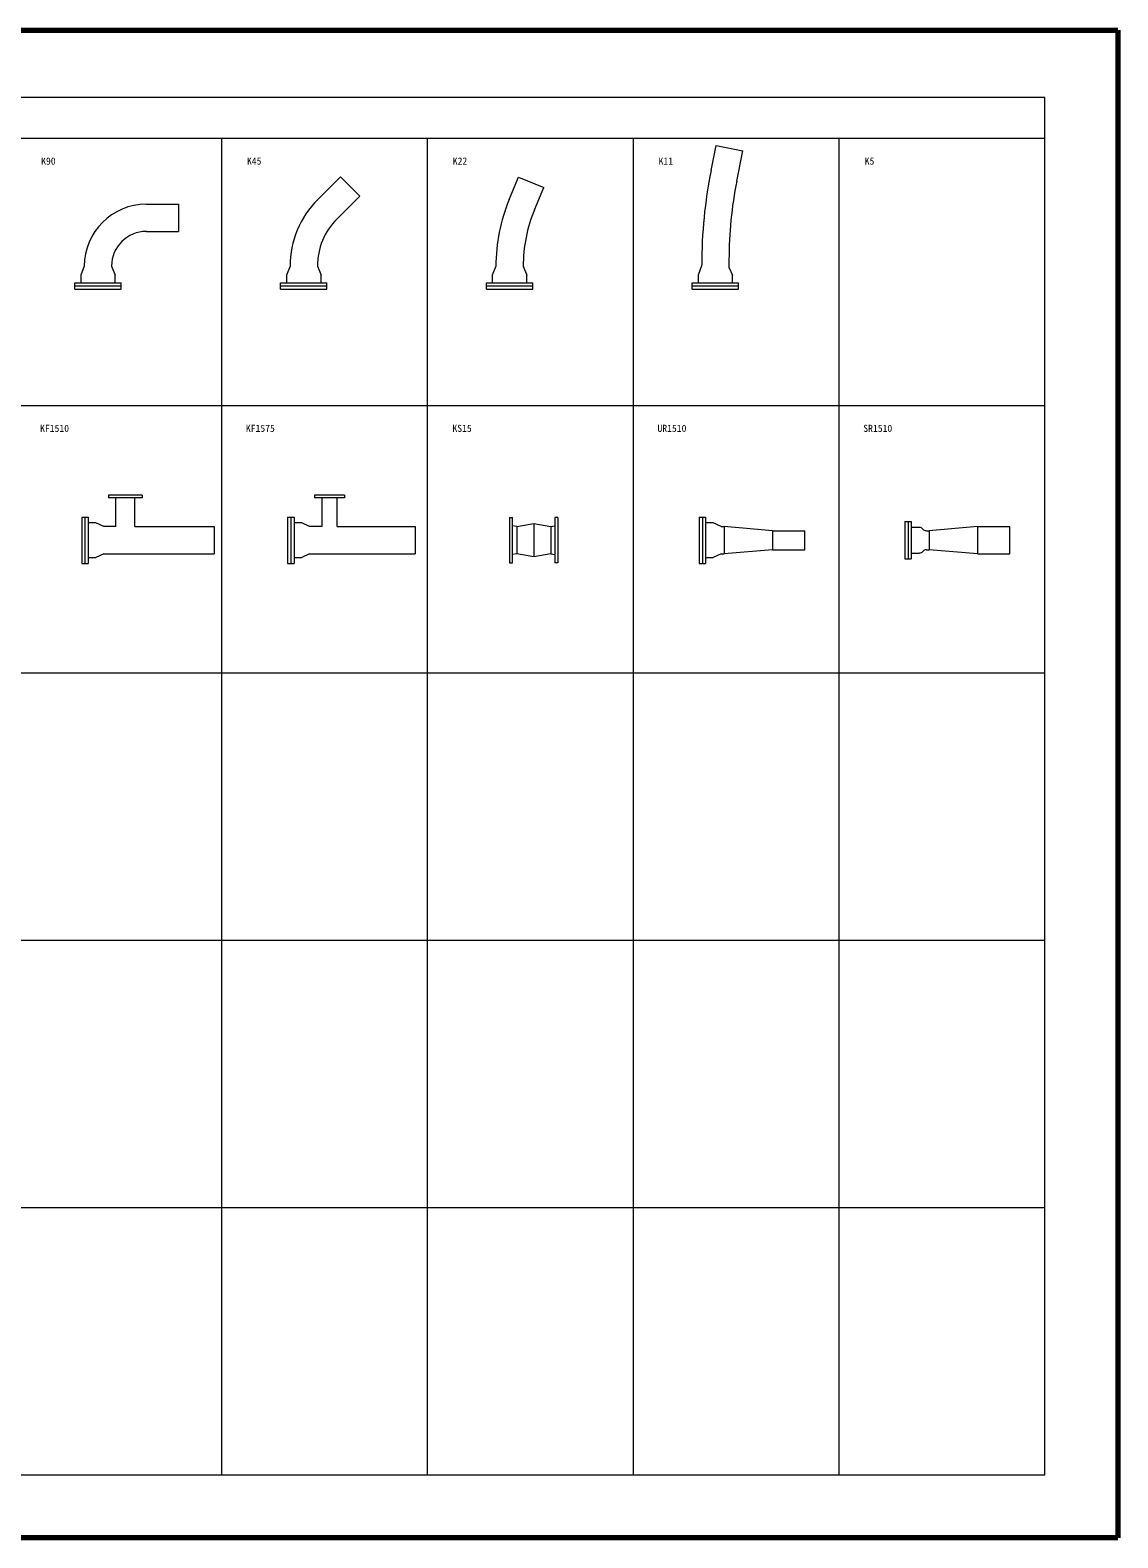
# Model space of a CAD drawing. Units: millimetres, scale not verified. Extents: x -6652 to 6948, y -4387 to 4963.
# Drawn here: x 206 to 6948, y -4387 to 4963 of the extents above; entities that cross this region are included whole.
import ezdxf
from ezdxf.enums import TextEntityAlignment as Align

# ---------------------------------------------------------------- set-up
doc = ezdxf.new("R2010")
doc.units = ezdxf.units.MM
doc.header["$LTSCALE"] = 20
for name, color, linetype, lineweight in [('0-1', 4, 'Continuous', 9), ('0-8', 7, 'Continuous', 18), ('0-F', 5, 'Continuous', 70)]:
    doc.layers.add(name, color=color, linetype=linetype, lineweight=lineweight)
doc.layers.add('0-9', color=7, linetype='Continuous')
doc.styles.add('ＭＳ ゴシック', font='')
doc.styles.get('ＭＳ ゴシック').set_extended_font_data('MS Gothic')

msp = doc.modelspace()

# ---------------------------------------------------------------- linework, layer by layer
at = {"layer": '0-1'}
for p, q in [((6494.8, 4545.59), (-6262.85, 4545.59)), ((6494.8, -3996.6), (6494.8, 4545.59)), ((6494.8, 4290.59), (-6262.85, 4290.59)), ((1391.74, 4290.59), (1391.74, -3996.6)), ((2667.51, 4290.59), (2667.51, -3996.6)), ((3943.27, 4290.59), (3943.27, -3996.6)), ((5219.04, 4290.59), (5219.04, -3996.6)), ((6494.8, 2633.15), (-6262.85, 2633.15)), ((6494.8, 975.71), (-6262.85, 975.71)), ((6494.8, -681.72), (-6262.85, -681.72)), ((6494.8, -2339.16), (-6262.85, -2339.16)), ((-6262.85, -3996.6), (6494.8, -3996.6))]:
    msp.add_line(p, q, dxfattribs=at)
at = {"layer": '0-8'}
for p, q in [((4585.81, 4027.83), (4623.16, 4215.6)), ((1988.44, 3912.85), (2129.79, 4054.2)), ((2129.79, 4054.2), (2249.29, 3934.7)), ((3175.56, 3913.76), (3233, 4052.43)), ((3233, 4052.43), (3389.13, 3987.75)), ((2107.94, 3793.35), (2249.29, 3934.7)), ((3331.7, 3849.09), (3389.13, 3987.75)), ((925.98, 3884.15), (1125.98, 3884.15)), ((1125.98, 3884.15), (1125.98, 3715.15)), ((925.98, 3715.15), (1125.98, 3715.15)), ((541.48, 3499.65), (518.98, 3444.79)), ((710.48, 3499.65), (732.98, 3444.79)), ((1817.24, 3499.55), (1794.74, 3444.79)), ((1986.24, 3499.55), (2008.74, 3444.79)), ((3093.01, 3498.74), (3070.51, 3444.79)), ((3262.01, 3498.74), (3284.51, 3444.79)), ((4368.77, 3507.5), (4346.27, 3444.79)), ((482.48, 3397.35), (769.48, 3397.35)), ((482.48, 3357.35), (482.48, 3397.35)), ((482.48, 3377.35), (769.48, 3377.35)), ((518.98, 3444.79), (518.98, 3397.35)), ((732.98, 3397.35), (732.98, 3444.79)), ((1758.24, 3397.35), (2045.24, 3397.35)), ((1758.24, 3357.35), (1758.24, 3397.35)), ((1758.24, 3377.35), (2045.24, 3377.35)), ((1794.74, 3444.79), (1794.74, 3397.35)), ((2008.74, 3397.35), (2008.74, 3444.79)), ((3034.01, 3377.35), (3321.01, 3377.35)), ((3070.51, 3444.79), (3070.51, 3397.35)), ((3284.51, 3397.35), (3284.51, 3444.79)), ((3321.01, 3357.35), (3321.01, 3397.35)), ((4309.77, 3397.35), (4596.77, 3397.35)), ((4309.77, 3357.35), (4309.77, 3397.35)), ((4309.77, 3377.35), (4596.77, 3377.35)), ((4346.27, 3444.79), (4346.27, 3397.35)), ((4560.27, 3397.35), (4560.27, 3444.79)), ((4596.77, 3357.35), (4596.77, 3397.35)), ((3034.01, 3357.35), (3321.01, 3357.35)), ((4309.77, 3357.35), (4596.77, 3357.35)), ((690.98, 2080.21), (690.98, 2062.21)), ((900.98, 2080.21), (690.98, 2080.21)), ((736.98, 1884.71), (736.98, 2062.21)), ((854.98, 1884.71), (854.98, 2062.21)), ((2154.24, 2062.21), (1969.24, 2062.21)), ((2015.24, 1884.71), (2015.24, 2062.21)), ((2108.24, 1884.71), (2108.24, 2062.21)), ((2154.24, 2080.21), (2154.24, 2062.21)), ((525.68, 1943.71), (565.68, 1943.71)), ((545.68, 1943.71), (545.68, 1656.71)), ((565.68, 1943.71), (565.68, 1656.71)), ((854.98, 1884.71), (1345.98, 1884.71)), ((1345.98, 1884.71), (1345.98, 1715.71)), ((1801.44, 1943.71), (1841.44, 1943.71)), ((1821.44, 1943.71), (1821.44, 1656.71)), ((1841.44, 1943.71), (1841.44, 1656.71)), ((2108.24, 1884.71), (2591.74, 1884.71)), ((2591.74, 1884.71), (2591.74, 1715.71)), ((3177.51, 1940.21), (3177.51, 1660.21)), ((3177.51, 1940.21), (3196.51, 1940.21)), ((3196.51, 1660.21), (3196.51, 1940.21)), ((3222.51, 1884.71), (3196.51, 1889.71)), ((3222.51, 1884.71), (3327.51, 1904.21)), ((3222.51, 1884.71), (3222.51, 1715.71)), ((3327.51, 1904.21), (3432.51, 1884.71)), ((3327.51, 1904.21), (3327.51, 1696.22)), ((3432.51, 1884.71), (3458.51, 1889.71)), ((3432.51, 1884.71), (3432.51, 1715.71)), ((3458.51, 1940.21), (3458.51, 1660.21)), ((3477.51, 1940.21), (3458.51, 1940.21)), ((4352.97, 1943.71), (4392.97, 1943.71)), ((4372.97, 1943.71), (4372.97, 1656.71)), ((4392.97, 1943.71), (4392.97, 1656.71)), ((4440.41, 1907.21), (4392.97, 1907.21)), ((4489.86, 1884.71), (4440.41, 1907.21)), ((4489.86, 1884.71), (4508.27, 1884.71)), ((4808.27, 1859.21), (4508.27, 1884.71)), ((4508.27, 1884.71), (4508.27, 1715.71)), ((5628.74, 1916.21), (5667.74, 1916.21)), ((5648.74, 1916.21), (5648.74, 1684.21)), ((5667.74, 1916.21), (5667.74, 1684.21)), ((5716.17, 1879.71), (5667.74, 1879.71)), ((5744.59, 1865.58), (5734.65, 1873.35)), ((6079.04, 1884.71), (5779.04, 1859.21)), ((6079.04, 1884.71), (6279.04, 1884.71)), ((6079.04, 1884.71), (6079.04, 1715.71)), ((4808.27, 1859.21), (5008.27, 1859.21)), ((4808.27, 1859.21), (4808.27, 1741.21)), ((5008.27, 1741.21), (5008.27, 1859.21)), ((565.68, 1693.21), (613.11, 1693.21)), ((662.56, 1715.71), (613.11, 1693.21)), ((662.56, 1715.71), (1345.98, 1715.71)), ((1841.44, 1693.21), (1888.88, 1693.21)), ((1938.33, 1715.71), (1888.88, 1693.21)), ((1938.33, 1715.71), (2591.74, 1715.71)), ((3222.51, 1715.71), (3196.51, 1710.71)), ((3327.51, 1696.22), (3222.51, 1715.71)), ((3432.51, 1715.71), (3327.51, 1696.22)), ((3432.51, 1715.71), (3458.51, 1710.71)), ((4392.97, 1693.21), (4440.41, 1693.21)), ((4489.86, 1715.71), (4440.41, 1693.21)), ((4489.86, 1715.71), (4508.27, 1715.71)), ((4808.27, 1741.21), (4508.27, 1715.71)), ((4808.27, 1741.21), (5008.27, 1741.21)), ((5667.74, 1720.71), (5716.17, 1720.71)), ((5744.59, 1734.85), (5734.65, 1727.08)), ((5763.06, 1741.21), (5779.04, 1741.21)), ((6079.04, 1715.71), (5779.04, 1741.21)), ((3177.51, 1660.21), (3196.51, 1660.21))]:
    msp.add_line(p, q, dxfattribs=at)
for points in [[(4426.42, 4092.77), (4457.41, 4248.57), (4623.16, 4215.6)], [(4537.77, 3540.1), (4537.77, 3494.24), (4560.27, 3444.79)], [(482.48, 3357.35), (769.48, 3357.35), (769.48, 3397.35)], [(1758.24, 3357.35), (2045.24, 3357.35), (2045.24, 3397.35)], [(3034.01, 3357.35), (3034.01, 3397.35), (3321.01, 3397.35)], [(900.98, 2080.21), (900.98, 2062.21), (690.98, 2062.21)], [(2154.24, 2080.21), (1969.24, 2080.21), (1969.24, 2062.21)], [(525.68, 1943.71), (525.68, 1656.71), (565.68, 1656.71)], [(736.98, 1884.71), (662.56, 1884.71), (613.11, 1907.21), (565.68, 1907.21)], [(1801.44, 1943.71), (1801.44, 1656.71), (1841.44, 1656.71)], [(2015.24, 1884.71), (1938.33, 1884.71), (1888.88, 1907.21), (1841.44, 1907.21)], [(3477.51, 1940.21), (3477.51, 1660.21), (3458.51, 1660.21)], [(4352.97, 1943.71), (4352.97, 1656.71), (4392.97, 1656.71)], [(5628.74, 1916.21), (5628.74, 1684.21), (5667.74, 1684.21)], [(6079.04, 1715.71), (6279.04, 1715.71), (6279.04, 1884.71)], [(5763.06, 1859.21), (5779.04, 1859.21), (5779.04, 1741.21)]]:
    msp.add_lwpolyline(points, dxfattribs=at)
for centre, radius, start, end in [((7368.77, 3507.5), 3000, 168.75, 180), ((7037.77, 3540.1), 2500, 168.75, 180), ((925.98, 3499.65), 384.5, 90, 180), ((2401.74, 3499.55), 584.5, 135, 179.99998), ((4177.51, 3498.74), 1084.5, 157.5, 180.00002), ((4177.51, 3498.74), 915.5, 157.5, 180), ((2401.74, 3499.55), 415.5, 135, 179.99997), ((925.98, 3499.65), 215.5, 90, 180), ((5716.17, 1849.71), 30, 51.98102, 90), ((5763.06, 1889.21), 30, 231.98102, 270), ((5716.17, 1750.71), 30, 270, 308.01898), ((5763.06, 1711.21), 30, 90, 128.01898)]:
    msp.add_arc(centre, radius, start, end, dxfattribs=at)
at = {"layer": '0-F'}
for p, q in [((-6651.69, 4963.41), (6948.31, 4963.41)), ((6948.31, 4963.41), (6948.31, -4386.59)), ((6948.31, -4386.59), (-6651.69, -4386.59))]:
    msp.add_line(p, q, dxfattribs=at)

# ---------------------------------------------------------------- texts
at = {"layer": '0-9', "style": 'ＭＳ ゴシック'}
for s, p in [('K90', (273.92, 4116.42)), ('K45', (1549.69, 4116.42)), ('K22', (2825.45, 4116.42)), ('K11', (4101.22, 4116.42)), ('K5', (5379.23, 4116.42)), ('KF1510', (267.17, 2458.98)), ('KF1575', (1542.94, 2458.98)), ('KS15', (2823.2, 2458.98)), ('UR1510', (4094.47, 2458.98)), ('SR1510', (5370.23, 2458.98))]:
    msp.add_text(s, height=43.99, dxfattribs=at).set_placement(p, align=Align.BOTTOM_LEFT)

doc.saveas('drawing.dxf')
